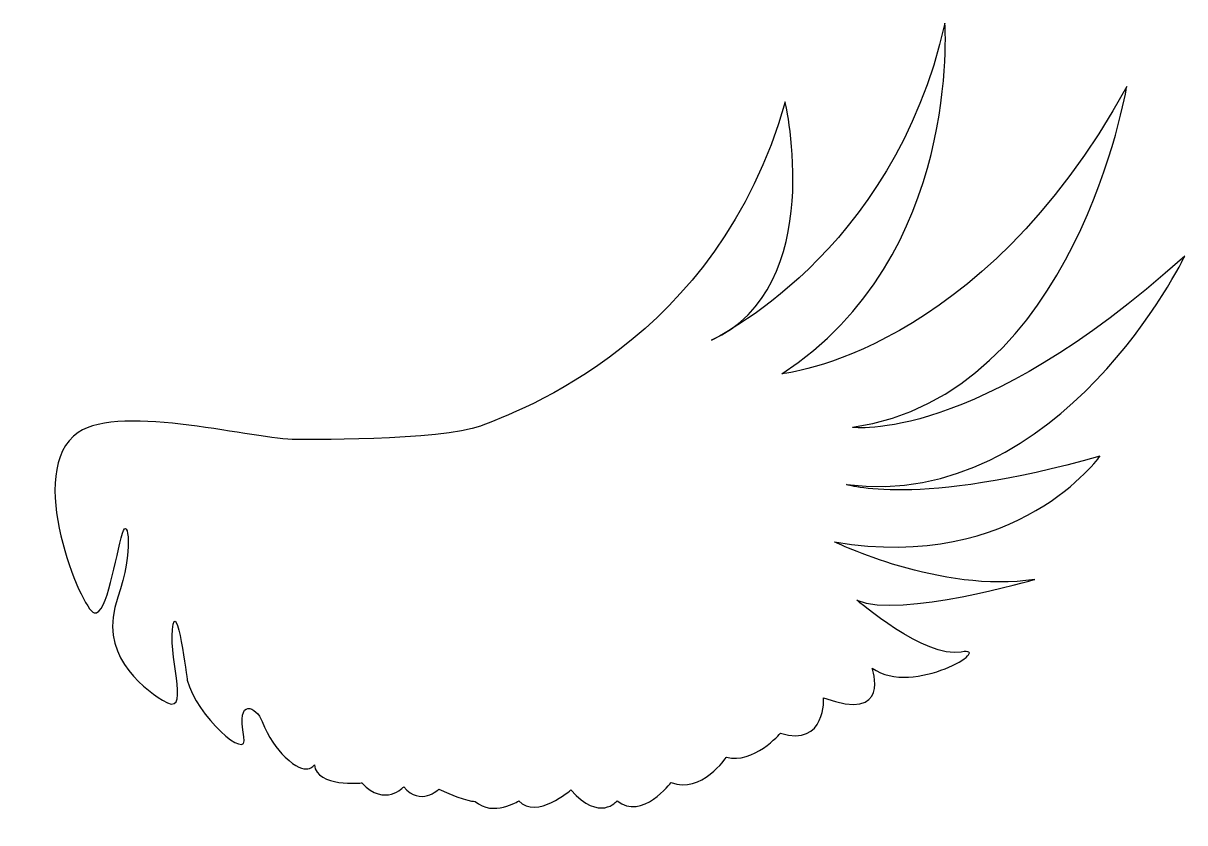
# Model space of a CAD drawing. Header units: centimetres. Extents: x -11.3 to 10.7, y -7.7 to 7.4.
import ezdxf

# ---------------------------------------------------------------- set-up
doc = ezdxf.new("R2010")
doc.units = ezdxf.units.CM
doc.header["$MEASUREMENT"] = 0
doc.layers.add('Camada 1', color=7, linetype='Continuous')

msp = doc.modelspace()

# ---------------------------------------------------------------- linework, layer by layer
at = {"layer": 'Camada 1'}
msp.add_open_spline([(-2.63772, -0.19366), (-1.94896, 0.0741), (1.8561, 1.41789), (3.12811, 5.94108), (3.12811, 5.94108), (3.12811, 5.94108), (3.94409, 2.42916), (1.73323, 1.43091), (1.73323, 1.43091), (1.73323, 1.43091), (5.16937, 3.03579), (6.15024, 7.42777), (6.15024, 7.42777), (6.15024, 7.42777), (6.48211, 3.02211), (3.06602, 0.79255), (3.06602, 0.79255), (3.06602, 0.79255), (6.82001, 1.17082), (9.59305, 6.2322), (9.59305, 6.2322), (9.59305, 6.2322), (8.63351, 0.39758), (4.40013, -0.21839), (4.40013, -0.21839), (4.40013, -0.21839), (6.71449, -0.55158), (10.69012, 3.02077), (10.69012, 3.02077), (10.69012, 3.02077), (8.35372, -1.80023), (4.28726, -1.3021), (4.28726, -1.3021), (4.28726, -1.3021), (5.59668, -1.74948), (9.0849, -0.76526), (9.0849, -0.76526), (9.0849, -0.76526), (7.52642, -2.96876), (4.0629, -2.38782), (4.0629, -2.38782), (4.0629, -2.38782), (6.08678, -3.37072), (7.85028, -3.09629), (7.85028, -3.09629), (7.85028, -3.09629), (5.3089, -3.84212), (4.48692, -3.49025), (4.48692, -3.49025), (4.48692, -3.49025), (5.77698, -4.60203), (6.45807, -4.4718), (6.45807, -4.4718), (7.10908, -4.34628), (5.55931, -5.33384), (4.77408, -4.7743), (4.77408, -4.7743), (4.77408, -4.7743), (5.146, -5.81996), (3.85526, -5.33453), (3.85526, -5.33453), (3.85526, -5.33453), (3.91135, -6.26869), (3.03928, -6.00694), (3.03928, -6.00694), (3.03928, -6.00694), (2.51845, -6.60455), (2.01566, -6.45832), (2.01566, -6.45832), (2.01566, -6.45832), (1.5469, -7.16613), (0.96799, -6.93843), (0.96799, -6.93843), (0.96799, -6.93843), (0.41776, -7.66826), (-0.05264, -7.28564), (-0.05264, -7.28564), (-0.05264, -7.28564), (-0.38218, -7.70098), (-0.92537, -7.07667), (-0.92537, -7.07667), (-0.92537, -7.07667), (-1.57707, -7.64423), (-1.91362, -7.289), (-1.91362, -7.289), (-1.91362, -7.289), (-2.40207, -7.59682), (-2.73928, -7.29567), (-2.73928, -7.29567), (-2.73928, -7.29567), (-2.8735, -7.31837), (-3.42471, -7.06464), (-3.42471, -7.06464), (-3.42471, -7.06464), (-3.77928, -7.40119), (-4.08911, -7.02059), (-4.08911, -7.02059), (-4.08911, -7.02059), (-4.44466, -7.41188), (-4.88506, -6.94714), (-4.88506, -6.94714), (-4.88506, -6.94714), (-5.73808, -7.0326), (-5.78181, -6.60527), (-5.78181, -6.60527), (-5.78181, -6.60527), (-5.92402, -6.85168), (-6.33503, -6.45903), (-6.33503, -6.45903), (-6.49764, -6.30279), (-6.65221, -6.08041), (-6.76974, -5.78196), (-6.76974, -5.78196), (-6.87724, -5.51087), (-7.26853, -5.30587), (-7.11362, -6.07509), (-7.11362, -6.07509), (-7.01445, -6.56986), (-8.0254, -5.67044), (-8.18666, -5.00205), (-8.18666, -5.00205), (-8.18666, -5.00205), (-8.396, -3.37947), (-8.46879, -4.04251), (-8.46879, -4.04251), (-8.53554, -4.6655), (-8.09919, -5.74254), (-8.65342, -5.38331), (-8.65342, -5.38331), (-9.07175, -5.11087), (-9.87971, -4.5019), (-9.50244, -3.43487), (-9.50244, -3.43487), (-9.19126, -2.55214), (-9.31247, -1.88841), (-9.4133, -2.22094), (-9.4133, -2.22094), (-9.54117, -2.64695), (-9.70442, -3.78473), (-9.94681, -3.72999), (-9.94681, -3.72999), (-10.18822, -3.67657), (-11.29129, -1.02971), (-10.25164, -0.31591), (-10.25164, -0.31591), (-9.43903, 0.24165), (-6.84722, -0.45947), (-6.12941, -0.45079), (-6.12941, -0.45079), (-6.12927, -0.45076), (-3.36221, -0.47714), (-2.63772, -0.19366)], degree=3, knots=[0, 0, 0, 0, 0.02564103, 0.02564103, 0.02564103, 0.02564103, 0.05128205, 0.05128205, 0.05128205, 0.05128205, 0.07692308, 0.07692308, 0.07692308, 0.07692308, 0.1025641, 0.1025641, 0.1025641, 0.1025641, 0.12820513, 0.12820513, 0.12820513, 0.12820513, 0.15384615, 0.15384615, 0.15384615, 0.15384615, 0.17948718, 0.17948718, 0.17948718, 0.17948718, 0.20512821, 0.20512821, 0.20512821, 0.20512821, 0.23076923, 0.23076923, 0.23076923, 0.23076923, 0.25641026, 0.25641026, 0.25641026, 0.25641026, 0.28205128, 0.28205128, 0.28205128, 0.28205128, 0.30769231, 0.30769231, 0.30769231, 0.30769231, 0.33333333, 0.33333333, 0.33333333, 0.33333333, 0.35897436, 0.35897436, 0.35897436, 0.35897436, 0.38461538, 0.38461538, 0.38461538, 0.38461538, 0.41025641, 0.41025641, 0.41025641, 0.41025641, 0.43589744, 0.43589744, 0.43589744, 0.43589744, 0.46153846, 0.46153846, 0.46153846, 0.46153846, 0.48717949, 0.48717949, 0.48717949, 0.48717949, 0.51282051, 0.51282051, 0.51282051, 0.51282051, 0.53846154, 0.53846154, 0.53846154, 0.53846154, 0.56410256, 0.56410256, 0.56410256, 0.56410256, 0.58974359, 0.58974359, 0.58974359, 0.58974359, 0.61538462, 0.61538462, 0.61538462, 0.61538462, 0.64102564, 0.64102564, 0.64102564, 0.64102564, 0.66666667, 0.66666667, 0.66666667, 0.66666667, 0.69230769, 0.69230769, 0.69230769, 0.69230769, 0.71794872, 0.71794872, 0.71794872, 0.71794872, 0.74358974, 0.74358974, 0.74358974, 0.74358974, 0.76923077, 0.76923077, 0.76923077, 0.76923077, 0.79487179, 0.79487179, 0.79487179, 0.79487179, 0.82051282, 0.82051282, 0.82051282, 0.82051282, 0.84615385, 0.84615385, 0.84615385, 0.84615385, 0.87179487, 0.87179487, 0.87179487, 0.87179487, 0.8974359, 0.8974359, 0.8974359, 0.8974359, 0.92307692, 0.92307692, 0.92307692, 0.92307692, 0.94871795, 0.94871795, 0.94871795, 0.94871795, 1, 1, 1, 1], dxfattribs=at)

doc.saveas('drawing.dxf')
